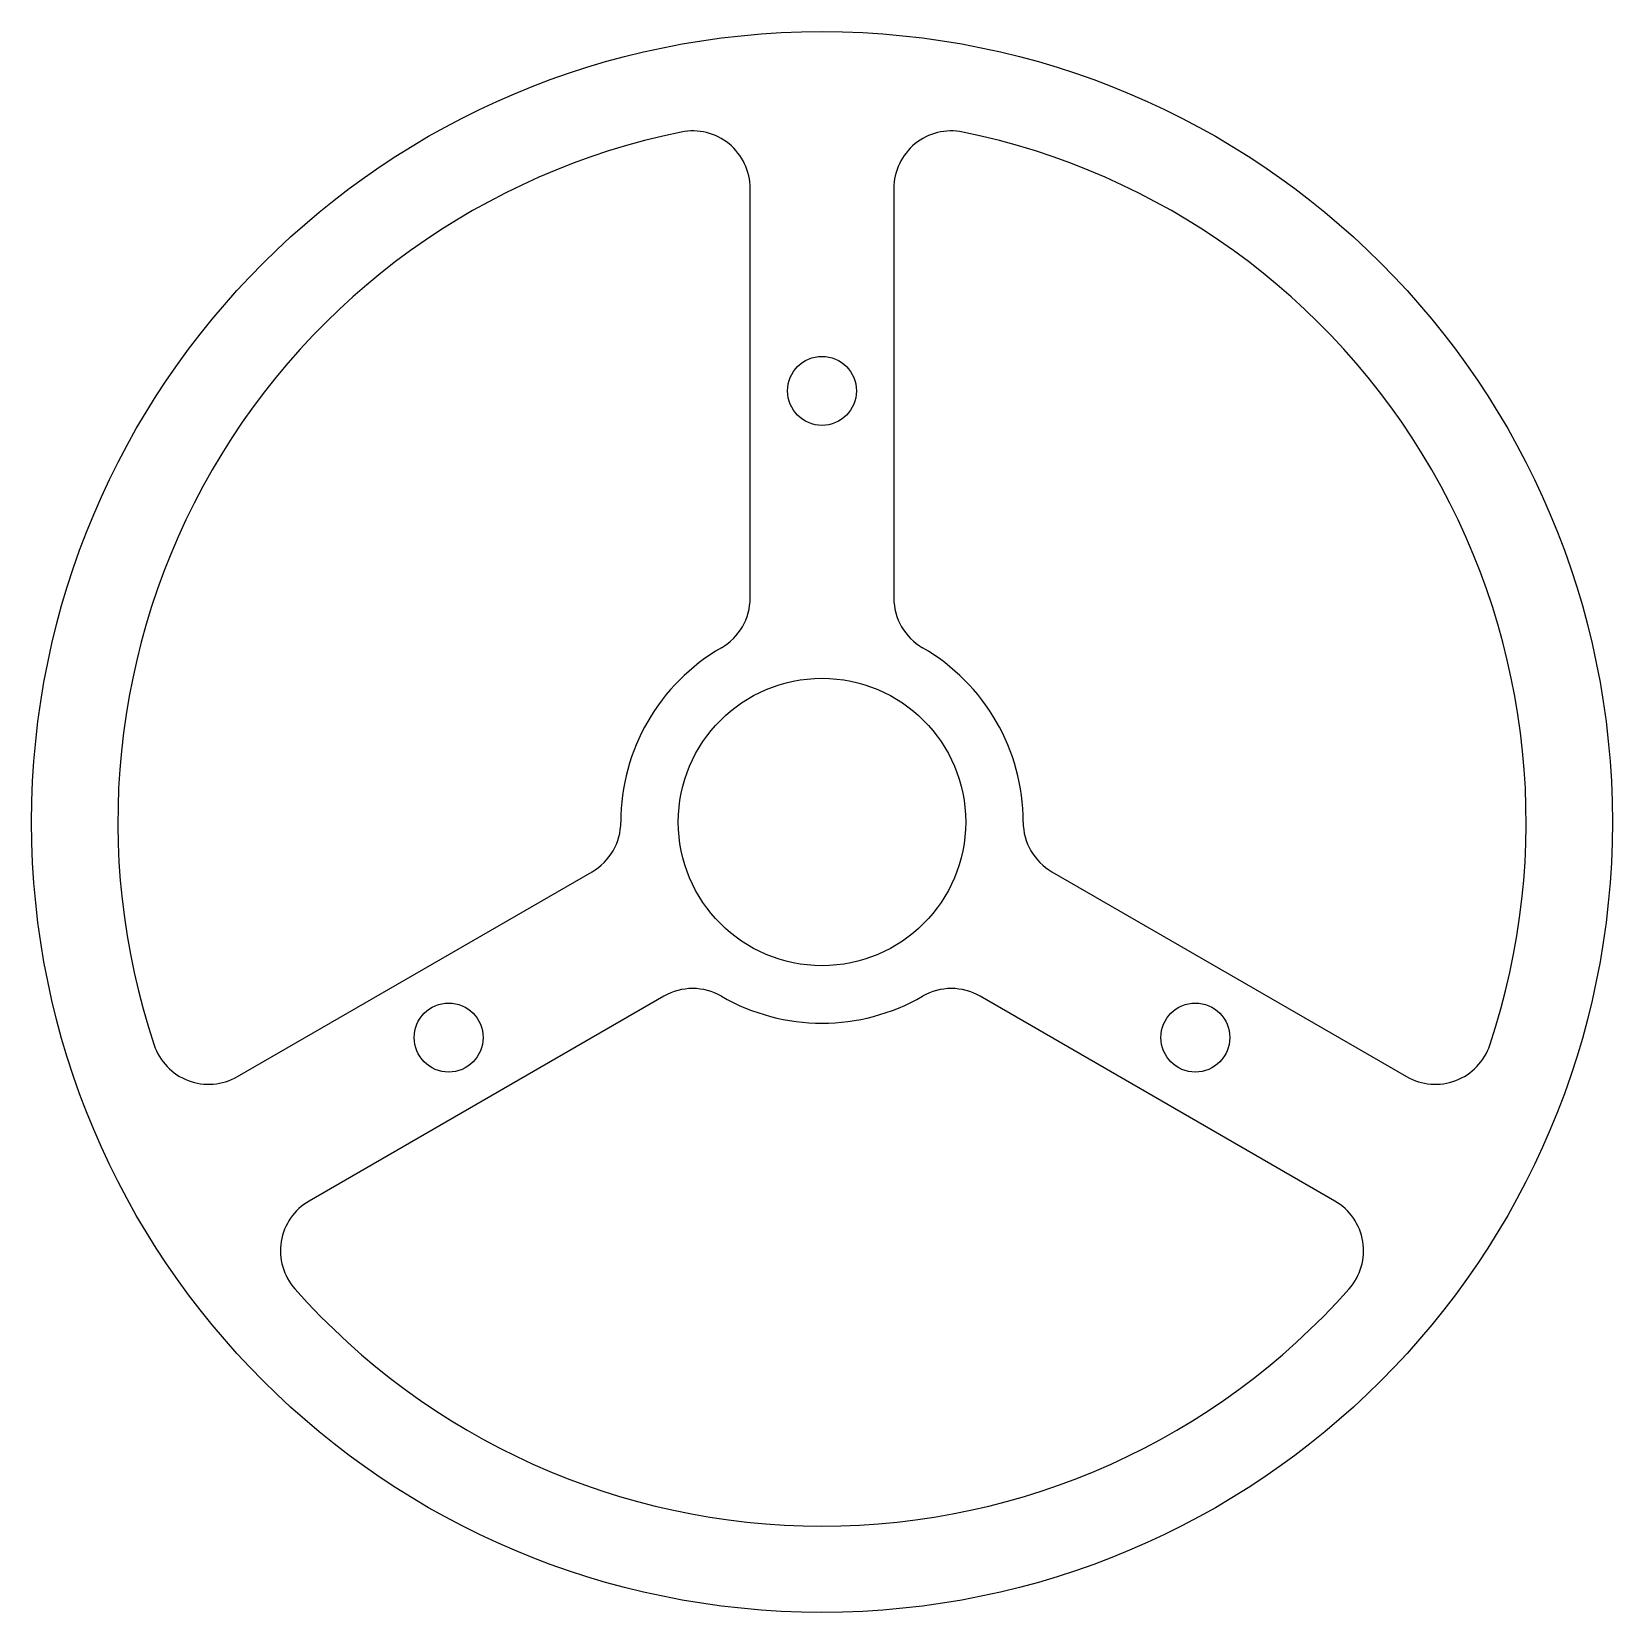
# Model space of a CAD drawing. Header units: millimetres. Extents: x -27.5 to 27.5, y -27.5 to 27.5.
import ezdxf

# ---------------------------------------------------------------- set-up
doc = ezdxf.new("R2010")
doc.units = ezdxf.units.MM

msp = doc.modelspace()

# ---------------------------------------------------------------- linework, layer by layer
at = {"color": 7, "linetype": 'Continuous', "lineweight": 25}
for p, q in [((-2.5, 7.794), (-2.5, 22.045)), ((2.5, 22.045), (2.5, 7.794)), ((-20.342, -8.858), (-8, -1.732)), ((8, -1.732), (20.342, -8.858)), ((-5.5, -6.062), (-17.842, -13.188)), ((17.842, -13.188), (5.5, -6.062))]:
    msp.add_line(p, q, dxfattribs=at)
for centre, radius in [((0, 0), 27.5), ((0, 15), 1.2), ((0, 0), 5), ((-12.99, -7.5), 1.2), ((12.99, -7.5), 1.2)]:
    msp.add_circle(centre, radius, dxfattribs=at)
for centre, radius, start, end in [((0, 0), 24.5, 101.537, 198.463), ((-4.5, 22.045), 2, 0, 101.537), ((4.5, 22.045), 2, 78.463, 180), ((0, 0), 24.5, 341.537, 78.463), ((-4.5, 7.794), 2, 300, 0), ((4.5, 7.794), 2, 180, 240), ((0, 0), 7, 120, 180), ((0, 0), 7, 0, 60), ((-9, 0), 2, 300, 0), ((9, 0), 2, 180, 240), ((-4.5, -7.794), 2, 60, 120), ((4.5, -7.794), 2, 60, 120), ((0, 0), 7, 240, 300), ((-21.342, -7.126), 2, 198.463, 300), ((21.342, -7.126), 2, 240, 341.537), ((-16.842, -14.92), 2, 120, 221.537), ((16.842, -14.92), 2, 318.463, 60), ((0, 0), 24.5, 221.537, 318.463)]:
    msp.add_arc(centre, radius, start, end, dxfattribs=at)

doc.saveas('drawing.dxf')
